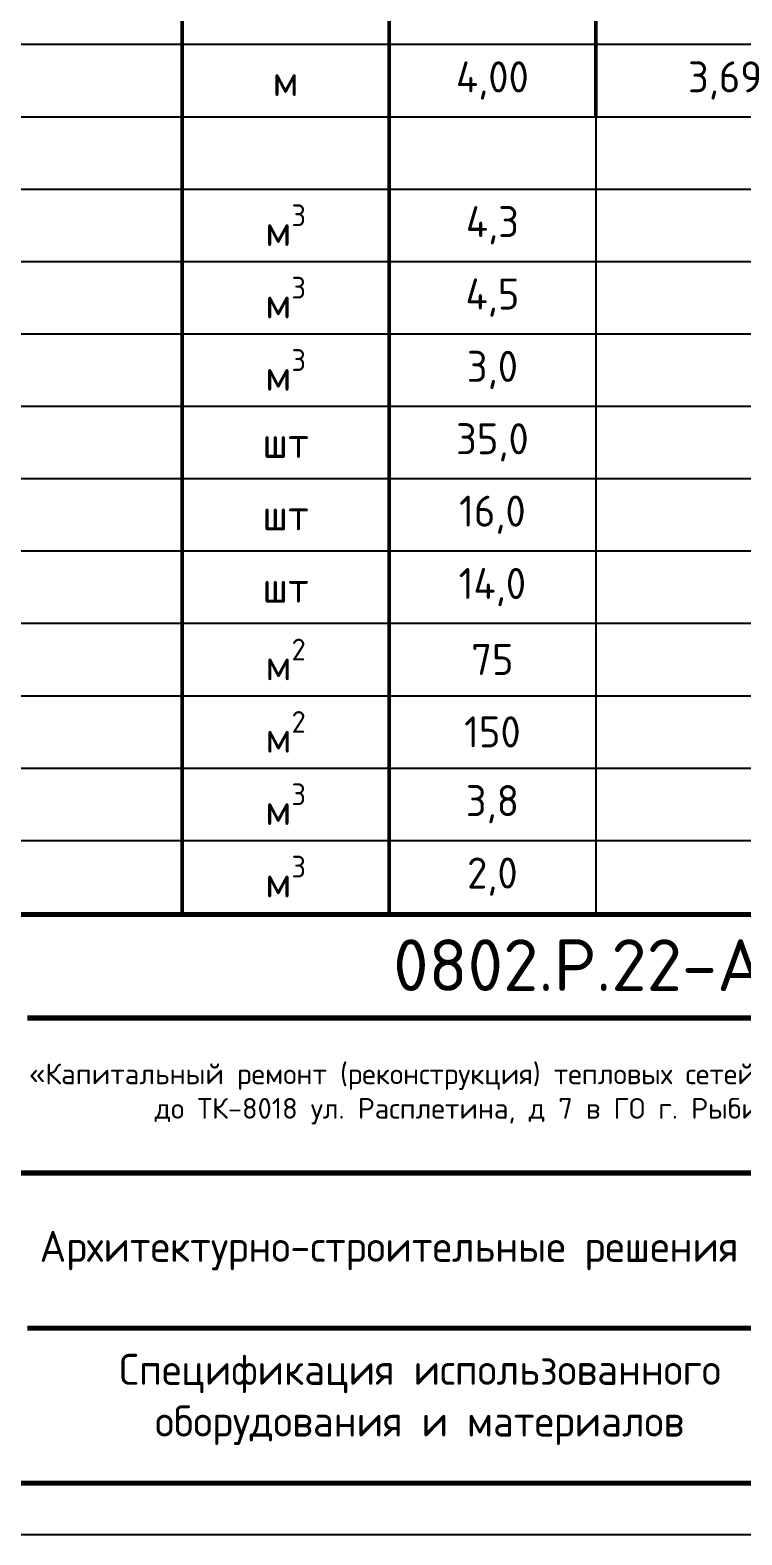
# Model space of a CAD drawing. Header units: millimetres. Extents: x 1601 to 15402, y -324 to 12625.
# Drawn here: x 12916 to 12984.8, y 318.2 to 463.8 of the extents above; entities that cross this region are included whole.
import ezdxf
from ezdxf.enums import TextEntityAlignment as Align

# ---------------------------------------------------------------- set-up
doc = ezdxf.new("R2010")
doc.units = ezdxf.units.MM
for name, color, linetype, lineweight in [('Размерный', 4, 'Continuous', 30), ('Размеры на чертеже', 250, 'Continuous', 25), ('таблица', 250, 'Continuous', 35)]:
    doc.layers.add(name, color=color, linetype=linetype, lineweight=lineweight)
doc.styles.add('-ISOCPEUR-', font='isocpeur.TTF')
doc.styles.add('GOST', font='GOST Common.ttf')
doc.styles.add('GOST-2.304_Type-B', font='GOST Common.ttf')

# ---------------------------------------------------------------- blocks, each defined once
blk = doc.blocks.new('*T882')
at = {"layer": 'таблица', "color": 7, "lineweight": 50, "transparency": 16777216}
for p, q in [((0, 0), (395, 0)), ((0, 0), (0, -17.71)), ((20, 0), (20, -17.71)), ((150, 0), (150, -17.71)), ((210, 0), (210, -17.71)), ((245, 0), (245, -17.71)), ((290, 0), (290, -17.71)), ((310, 0), (310, -17.71)), ((330, 0), (330, -17.71)), ((355, 0), (355, -17.71)), ((395, 0), (395, -17.71))]:
    blk.add_line(p, q, dxfattribs=at)
at = {"layer": 'таблица', "color": 0, "lineweight": 50, "transparency": 16777216}
for p, q in [((0, -17.71), (150, -17.71)), ((0, -17.71), (0, -231.83)), ((20, -17.71), (20, -26.71)), ((210, -17.71), (395, -17.71)), ((210, -17.71), (210, -58.71)), ((245, -17.71), (245, -74.71)), ((395, -17.71), (395, -231.83)), ((20, -49.71), (20, -231.83)), ((355, -49.71), (355, -67.71)), ((290, -58.71), (290, -67.71)), ((330, -58.71), (330, -74.71)), ((210, -67.71), (210, -88.71)), ((310, -67.71), (310, -74.71)), ((245, -88.71), (245, -231.83)), ((290, -102.71), (290, -231.83)), ((355, -154.83), (355, -231.83))]:
    blk.add_line(p, q, dxfattribs=at)
at = {"layer": 'таблица', "color": 0, "linetype": 'ByBlock', "lineweight": 50, "transparency": 16777216}
for p, q in [((150, -17.71), (210, -17.71)), ((150, -17.71), (150, -40.71)), ((290, -17.71), (290, -49.71)), ((310, -17.71), (310, -58.71)), ((330, -17.71), (330, -49.71)), ((150, -49.71), (150, -231.83)), ((290, -67.71), (290, -102.71)), ((245, -74.71), (245, -88.71)), ((310, -74.71), (310, -231.83)), ((330, -74.71), (330, -154.83))]:
    blk.add_line(p, q, dxfattribs=at)
at = {"layer": 'таблица', "color": 0, "linetype": 'ByBlock', "lineweight": -2, "transparency": 16777216}
for p, q in [((355, -17.71), (355, -49.71)), ((20, -26.71), (20, -49.71)), ((210, -26.71), (290, -26.71)), ((355, -26.71), (395, -26.71)), ((355, -33.71), (395, -33.71)), ((150, -40.71), (150, -49.71)), ((210, -49.71), (290, -49.71)), ((290, -49.71), (290, -58.71)), ((330, -49.71), (355, -49.71)), ((330, -49.71), (330, -58.71)), ((20, -58.71), (150, -58.71)), ((210, -58.71), (210, -67.71)), ((290, -58.71), (330, -58.71)), ((310, -58.71), (310, -67.71)), ((355, -67.71), (355, -154.83)), ((0, -74.71), (20, -74.71)), ((210, -74.71), (290, -74.71)), ((330, -74.71), (355, -74.71)), ((0, -81.71), (20, -81.71)), ((210, -81.71), (290, -81.71)), ((310, -81.71), (355, -81.71)), ((210, -88.71), (245, -88.71)), ((210, -88.71), (210, -231.83)), ((245, -102.71), (290, -102.71)), ((310, -138.61), (355, -138.61)), ((330, -154.83), (355, -154.83)), ((330, -154.83), (330, -231.83)), ((0, -161.83), (20, -161.83)), ((0, -168.83), (20, -168.83)), ((0, -175.83), (20, -175.83)), ((0, -182.83), (20, -182.83)), ((0, -189.83), (20, -189.83)), ((0, -196.83), (20, -196.83)), ((0, -203.83), (20, -203.83)), ((0, -210.83), (20, -210.83)), ((0, -217.83), (20, -217.83)), ((0, -224.83), (20, -224.83)), ((0, -231.83), (20, -231.83))]:
    blk.add_line(p, q, dxfattribs=at)
at = {"layer": 'таблица', "color": 0, "lineweight": 25, "transparency": 16777216}
for p, q in [((0, -26.71), (20, -26.71)), ((0, -33.71), (20, -33.71)), ((210, -33.71), (290, -33.71)), ((0, -40.71), (20, -40.71)), ((210, -40.71), (290, -40.71)), ((355, -40.71), (395, -40.71)), ((0, -49.71), (20, -49.71)), ((355, -49.71), (395, -49.71)), ((0, -58.71), (20, -58.71)), ((210, -58.71), (290, -58.71)), ((330, -58.71), (395, -58.71)), ((0, -67.71), (20, -67.71)), ((210, -67.71), (290, -67.71)), ((310, -67.71), (395, -67.71)), ((310, -74.71), (330, -74.71)), ((355, -74.71), (395, -74.71)), ((355, -81.71), (395, -81.71)), ((0, -88.71), (20, -88.71)), ((355, -88.71), (395, -88.71)), ((0, -95.71), (20, -95.71)), ((210, -95.71), (245, -95.71)), ((355, -95.71), (395, -95.71)), ((0, -102.71), (20, -102.71)), ((210, -102.71), (245, -102.71)), ((355, -102.71), (395, -102.71)), ((0, -109.71), (20, -109.71)), ((210, -109.71), (290, -109.71)), ((355, -109.71), (395, -109.71)), ((0, -116.71), (20, -116.71)), ((210, -116.71), (290, -116.71)), ((355, -116.71), (395, -116.71)), ((0, -123.71), (20, -123.71)), ((210, -123.71), (290, -123.71)), ((355, -123.71), (395, -123.71)), ((0, -131.61), (20, -131.61)), ((210, -131.61), (290, -131.61)), ((355, -131.61), (395, -131.61)), ((0, -138.61), (20, -138.61)), ((210, -138.61), (290, -138.61)), ((355, -138.61), (395, -138.61)), ((0, -147.83), (20, -147.83)), ((210, -147.83), (290, -147.83)), ((355, -147.83), (395, -147.83)), ((0, -154.83), (20, -154.83)), ((210, -154.83), (290, -154.83)), ((355, -154.83), (395, -154.83)), ((210, -161.83), (290, -161.83)), ((330, -161.83), (395, -161.83)), ((210, -168.83), (290, -168.83)), ((330, -168.83), (395, -168.83)), ((210, -175.83), (290, -175.83)), ((330, -175.83), (395, -175.83)), ((210, -182.83), (290, -182.83)), ((330, -182.83), (395, -182.83)), ((210, -189.83), (290, -189.83)), ((330, -189.83), (395, -189.83)), ((210, -196.83), (290, -196.83)), ((330, -196.83), (395, -196.83)), ((210, -203.83), (290, -203.83)), ((330, -203.83), (395, -203.83)), ((210, -210.83), (290, -210.83)), ((330, -210.83), (395, -210.83)), ((210, -217.83), (290, -217.83)), ((330, -217.83), (395, -217.83)), ((210, -224.83), (290, -224.83)), ((330, -224.83), (395, -224.83)), ((210, -231.83), (290, -231.83)), ((330, -231.83), (395, -231.83))]:
    blk.add_line(p, q, dxfattribs=at)
at = {"layer": 'таблица', "color": 0, "linetype": 'ByBlock', "lineweight": 25, "transparency": 16777216}
for p, q in [((20, -26.71), (210, -26.71)), ((290, -26.71), (355, -26.71)), ((20, -33.71), (210, -33.71)), ((290, -33.71), (355, -33.71)), ((20, -40.71), (210, -40.71)), ((290, -40.71), (355, -40.71)), ((20, -49.71), (210, -49.71)), ((290, -49.71), (330, -49.71)), ((150, -58.71), (210, -58.71)), ((20, -67.71), (210, -67.71)), ((290, -67.71), (310, -67.71)), ((20, -74.71), (210, -74.71)), ((290, -74.71), (310, -74.71)), ((20, -81.71), (210, -81.71)), ((290, -81.71), (310, -81.71)), ((20, -88.71), (210, -88.71)), ((245, -88.71), (355, -88.71)), ((20, -95.71), (210, -95.71)), ((245, -95.71), (355, -95.71)), ((20, -102.71), (210, -102.71)), ((290, -102.71), (355, -102.71)), ((20, -109.71), (210, -109.71)), ((290, -109.71), (355, -109.71)), ((20, -116.71), (210, -116.71)), ((290, -116.71), (355, -116.71)), ((20, -123.71), (210, -123.71)), ((290, -123.71), (355, -123.71)), ((20, -131.61), (210, -131.61)), ((290, -131.61), (355, -131.61)), ((20, -138.61), (210, -138.61)), ((290, -138.61), (310, -138.61)), ((20, -147.83), (210, -147.83)), ((290, -147.83), (355, -147.83)), ((20, -154.83), (210, -154.83)), ((290, -154.83), (330, -154.83)), ((20, -161.83), (210, -161.83)), ((290, -161.83), (330, -161.83)), ((20, -168.83), (210, -168.83)), ((290, -168.83), (330, -168.83)), ((20, -175.83), (210, -175.83)), ((290, -175.83), (330, -175.83)), ((20, -182.83), (210, -182.83)), ((290, -182.83), (330, -182.83)), ((20, -189.83), (210, -189.83)), ((290, -189.83), (330, -189.83)), ((20, -196.83), (210, -196.83)), ((290, -196.83), (330, -196.83)), ((20, -203.83), (210, -203.83)), ((290, -203.83), (330, -203.83)), ((20, -210.83), (210, -210.83)), ((290, -210.83), (330, -210.83)), ((20, -217.83), (210, -217.83)), ((290, -217.83), (330, -217.83)), ((20, -224.83), (210, -224.83)), ((290, -224.83), (330, -224.83)), ((20, -231.83), (210, -231.83)), ((290, -231.83), (330, -231.83))]:
    blk.add_line(p, q, dxfattribs=at)
at = {"layer": 'таблица', "color": 7, "transparency": 16777216, "char_height": 3, "attachment_point": 5}
for s, insert, width, style in [('Ед. изме-ре- ния', (300, -8.86), 17, '-ISOCPEUR-'), ('Тип, марка, обозначение документа, опросного листа', (180, -8.86), 57, '-ISOCPEUR-'), ('Масса 1 ед., кг.', (342.5, -8.86), 22, '-ISOCPEUR-'), ('Наименование и техническая характеристика', (85, -8.86), 127, '-ISOCPEUR-'), ('Код продукции', (227.5, -8.86), 32, '-ISOCPEUR-'), ('Поставщик', (267.5, -8.86), 42, '-ISOCPEUR-'), ('Примечание', (375, -8.86), 37, '-ISOCPEUR-'), ('Поз.', (10, -8.86), 17, '-ISOCPEUR-'), ('Коли-чест-во', (320, -8.86), 17, '-ISOCPEUR-'), ('ФБС 1', (10, -30.21), 17, 'GOST-2.304_Type-B'), ('ФБС 2', (10, -37.21), 17, 'GOST-2.304_Type-B'), ('ФБС 3', (10, -45.21), 17, 'GOST-2.304_Type-B'), ('Б 1', (10, -54.21), 17, 'GOST-2.304_Type-B'), ('170', (342.5, -54.21), 22, 'GOST-2.304_Type-B'), ('Б 2 И', (10, -63.21), 17, 'GOST-2.304_Type-B'), ('1', (320, -63.21), 17, 'GOST-2.304_Type-B'), ('430', (342.5, -63.21), 22, 'GOST-2.304_Type-B'), ('2', (320, -71.21), 20, 'GOST-2.304_Type-B'), ('1', (10, -92.21), 17, 'GOST-2.304_Type-B'), ('2', (10, -99.21), 17, 'GOST-2.304_Type-B'), ('3', (10, -106.21), 17, 'GOST-2.304_Type-B'), ('4', (10, -113.21), 17, 'GOST-2.304_Type-B'), ('5', (10, -120.21), 17, 'GOST-2.304_Type-B'), ('6', (10, -127.66), 17, 'GOST-2.304_Type-B'), ('7', (10, -135.11), 17, 'GOST-2.304_Type-B'), ('8', (10, -143.22), 17, 'GOST-2.304_Type-B'), ('9', (10, -151.33), 17, 'GOST-2.304_Type-B'), ('3,69', (342.5, -151.33), 22, 'GOST-2.304_Type-B')]:
    blk.add_mtext(s, dxfattribs=dict(at, insert=insert, width=width, style=style))
at = {"layer": 'таблица', "color": 0, "transparency": 16777216, "char_height": 3}
for s, insert, width, attachment_point, style in [('{\\fGOST Common|b0|i0|c204|p34;\\L\\C256;Тепловая камера ТК-8018}', (21.5, -22.21), 127, 4, '-ISOCPEUR-'), ('ФБС 24.4.6 - Т', (21.5, -30.21), 127, 4, 'GOST-2.304_Type-B'), ('ГОСТ 13579- 2018', (151.5, -30.21), 57, 4, 'GOST-2.304_Type-B'), ('9', (320, -30.21), 17, 5, 'GOST-2.304_Type-B'), ('1300', (342.5, -30.21), 22, 5, 'GOST-2.304_Type-B'), ('шт', (300, -30.21), 17, 5, 'GOST-2.304_Type-B'), ('ФБС 9.4.6 - Т', (21.5, -37.21), 127, 4, 'GOST-2.304_Type-B'), ('ГОСТ 13579- 2018', (151.5, -37.21), 57, 4, 'GOST-2.304_Type-B'), ('15', (320, -37.21), 17, 5, 'GOST-2.304_Type-B'), ('500', (342.5, -37.21), 22, 5, 'GOST-2.304_Type-B'), ('шт', (300, -37.21), 17, 5, 'GOST-2.304_Type-B'), ('ФБС 12.4.6 - Т', (21.5, -45.21), 127, 4, 'GOST-2.304_Type-B'), ('ГОСТ 13579- 2018', (151.5, -45.21), 57, 4, 'GOST-2.304_Type-B'), ('шт', (300, -45.21), 17, 5, 'GOST-2.304_Type-B'), ('9', (320, -45.21), 17, 5, 'GOST-2.304_Type-B'), ('500', (342.5, -45.21), 22, 5, 'GOST-2.304_Type-B'), ('Балка перекрытия Б 1', (21.5, -54.21), 127, 4, 'GOST-2.304_Type-B'), ('Серия 3.006.1-8', (151.5, -54.21), 57, 4, 'GOST-2.304_Type-B'), ('шт', (300, -54.21), 17, 5, 'GOST-2.304_Type-B'), ('1', (320, -54.21), 17, 5, 'GOST-2.304_Type-B'), ('Балка перекрытия Б 2 И', (21.5, -63.21), 127, 4, 'GOST-2.304_Type-B'), ('3.006.1-8, вып.1-2', (151.5, -63.21), 57, 4, 'GOST-2.304_Type-B'), ('шт', (300, -63.21), 17, 5, 'GOST-2.304_Type-B'), ('СМ1', (10, -71.21), 17, 5, 'GOST-2.304_Type-B'), ('Стремянка СМ1', (21.5, -71.21), 127, 4, 'GOST-2.304_Type-B'), (' СМ1', (151.5, -71.21), 57, 4, 'GOST-2.304_Type-B'), ('31.1', (342.5, -71.21), 22, 5, 'GOST-2.304_Type-B'), ('шт', (300, -71.21), 17, 5, 'GOST-2.304_Type-B'), ('СМ2', (10, -78.21), 17, 5, 'GOST-2.304_Type-B'), ('Стремянка СМ2', (21.5, -78.21), 127, 4, 'GOST-2.304_Type-B'), (' СМ2', (151.5, -78.21), 57, 4, 'GOST-2.304_Type-B'), ('1', (320, -78.21), 17, 5, 'GOST-2.304_Type-B'), ('19.5', (342.5, -78.21), 22, 5, 'GOST-2.304_Type-B'), ('шт', (300, -78.21), 17, 5, 'GOST-2.304_Type-B'), ('СМ3', (10, -85.21), 17, 5, 'GOST-2.304_Type-B'), ('Стремянка СМ3', (21.5, -85.21), 127, 4, 'GOST-2.304_Type-B'), (' СМ3', (151.5, -85.21), 57, 4, 'GOST-2.304_Type-B'), ('1', (320, -85.21), 17, 5, 'GOST-2.304_Type-B'), ('8.3', (342.5, -85.21), 22, 5, 'GOST-2.304_Type-B'), ('шт', (300, -85.21), 17, 5, 'GOST-2.304_Type-B'), ('ВП 40-12 (2отв)', (21.5, -92.21), 127, 4, 'GOST-2.304_Type-B'), ('РК 2303-86', (151.5, -92.21), 57, 4, 'GOST-2.304_Type-B'), ('шт', (300, -92.21), 17, 5, 'GOST-2.304_Type-B'), ('2', (320, -92.21), 17, 5, 'GOST-2.304_Type-B'), ('3780', (342.5, -92.21), 22, 5, 'GOST-2.304_Type-B'), ('ВП 40-12', (21.5, -99.21), 127, 4, 'GOST-2.304_Type-B'), ('РК 2303-86', (151.5, -99.21), 57, 4, 'GOST-2.304_Type-B'), ('шт', (300, -99.21), 17, 5, 'GOST-2.304_Type-B'), ('1', (320, -99.21), 17, 5, 'GOST-2.304_Type-B'), ('3780', (342.5, -99.21), 22, 5, 'GOST-2.304_Type-B'), ('Люк С (В125) К.1-60', (21.5, -106.21), 127, 4, 'GOST-2.304_Type-B'), ('ГОСТ 3634-2019', (151.5, -106.21), 57, 4, 'GOST-2.304_Type-B'), ('4', (320, -106.21), 17, 5, 'GOST-2.304_Type-B'), ('70', (342.5, -106.21), 22, 5, 'GOST-2.304_Type-B'), ('шт', (300, -106.21), 17, 5, 'GOST-2.304_Type-B'), ('      50*5, L=530', (21.5, -113.21), 127, 4, 'GOST-2.304_Type-B'), ('ГОСТ 8509-93', (151.5, -113.21), 57, 4, 'GOST-2.304_Type-B'), ('4', (320, -113.21), 17, 5, 'GOST-2.304_Type-B'), ('1,8', (342.5, -113.21), 22, 5, 'GOST-2.304_Type-B'), ('шт', (300, -113.21), 17, 5, 'GOST-2.304_Type-B'), ('%%C12А400, L=550', (21.5, -120.21), 127, 4, 'GOST-2.304_Type-B'), ('{\\C0;ГОСТ 34028-2016}', (151.5, -120.21), 57, 4, 'GOST-2.304_Type-B'), ('8', (320, -120.21), 17, 5, 'GOST-2.304_Type-B'), ('0,5', (342.5, -120.21), 22, 5, 'GOST-2.304_Type-B'), ('шт', (300, -120.21), 17, 5, 'GOST-2.304_Type-B'), ('\\A1;4С {\\H0.7x;\\S12А400/12А400;\\H1.42857x; 380х420}', (21.5, -127.66), 127, 4, 'GOST-2.304_Type-B'), ('ГОСТ 23279-2012', (151.5, -127.66), 57, 4, 'GOST-2.304_Type-B'), ('2', (320, -127.66), 17, 5, 'GOST-2.304_Type-B'), ('3', (342.5, -127.66), 22, 5, 'GOST-2.304_Type-B'), ('шт', (300, -127.66), 17, 5, 'GOST-2.304_Type-B'), ('%%C10А400, L=680', (21.5, -135.11), 127, 4, 'GOST-2.304_Type-B'), ('{\\C0;ГОСТ 34028-2016}', (151.5, -135.11), 57, 4, 'GOST-2.304_Type-B'), ('44', (320, -135.11), 17, 5, 'GOST-2.304_Type-B'), ('0,4', (342.5, -135.11), 22, 5, 'GOST-2.304_Type-B'), ('шт', (300, -135.11), 17, 5, 'GOST-2.304_Type-B'), ('\\A1;Футляр труба  {\\H0.7x;\\S159*7,0 ГОСТ 10704-91/В Ст 20 ГОСТ 10705-80 ;}', (21.5, -143.22), 127, 4, 'GOST-2.304_Type-B'), ('{\\W0.9;\\T0.95;ГОСТ \\fISOCPEUR|b0|i0|c204|p34;10704-91\\fGOST Common|b0|i0|c204|p34;/ГОСТ 10705-80}', (151.5, -143.22), 57, 4, 'GOST-2.304_Type-B'), ('м', (300, -143.22), 17, 5, 'GOST-2.304_Type-B'), ('0.60', (320, -143.22), 17, 5, 'GOST-2.304_Type-B'), ('36,60', (342.5, -143.22), 22, 5, 'GOST-2.304_Type-B'), ('Труба ПВХ DN 160 мм с кольцевой жесткость SN8', (21.5, -151.33), 127, 4, 'GOST-2.304_Type-B'), ('ГОСТ Р 54475-2011', (151.5, -151.33), 57, 4, 'GOST-2.304_Type-B'), ('4,00', (320, -151.33), 17, 5, 'GOST-2.304_Type-B'), ('м', (300, -151.33), 17, 5, 'GOST-2.304_Type-B'), ('{\\LМатериалы}', (21.5, -158.33), 127, 4, 'GOST-2.304_Type-B'), ('\\A1;Бетон В15, F150, W4 (днище, местные заделки) ', (21.5, -165.33), 127, 4, 'GOST-2.304_Type-B'), ('ГОСТ 26633-2012', (151.5, -165.33), 57, 4, 'GOST-2.304_Type-B'), ('\\A1;м{\\H0.7x;\\S3^ ;}', (300, -165.33), 17, 5, 'GOST-2.304_Type-B'), ('4,3', (320, -165.33), 17, 5, 'GOST-2.304_Type-B'), ('\\A1;Бетон В15, F150, W4 (стена монолитная) ', (21.5, -172.33), 127, 4, 'GOST-2.304_Type-B'), ('ГОСТ 26633-2012', (151.5, -172.33), 57, 4, 'GOST-2.304_Type-B'), ('\\A1;м{\\H0.7x;\\S3^ ;}', (300, -172.33), 17, 5, 'GOST-2.304_Type-B'), ('4,5', (320, -172.33), 17, 5, 'GOST-2.304_Type-B'), ('Раствор кладочный цеметный М100, Пк2', (21.5, -179.33), 127, 4, 'GOST-2.304_Type-B'), ('\\A1;м{\\H0.7x;\\S3^ ;}', (300, -179.33), 17, 5, 'GOST-2.304_Type-B'), ('3,0', (320, -179.33), 17, 5, 'GOST-2.304_Type-B'), ('ГОСТ 28013-98', (151.5, -179.33), 57, 4, 'GOST-2.304_Type-B'), ('Ф12АIII       L=3200', (21.5, -186.33), 127, 4, 'GOST-2.304_Type-B'), ('{\\C256;\\c0;ГОСТ 34028-2016\\P}', (151.5, -186.33), 57, 4, 'GOST-2.304_Type-B'), ('35,0', (320, -186.33), 17, 5, 'GOST-2.304_Type-B'), ('шт', (300, -186.33), 17, 5, 'GOST-2.304_Type-B'), ('Ф12АIII       L=4200', (21.5, -193.33), 127, 4, 'GOST-2.304_Type-B'), ('{\\C256;\\c0;ГОСТ 34028-2016\\P}', (151.5, -193.33), 57, 4, 'GOST-2.304_Type-B'), ('16,0', (320, -193.33), 17, 5, 'GOST-2.304_Type-B'), ('шт', (300, -193.33), 17, 5, 'GOST-2.304_Type-B'), ('Ф12АIII       L=2790', (21.5, -200.33), 127, 4, 'GOST-2.304_Type-B'), ('{\\C256;\\c0;ГОСТ 34028-2016\\P}', (151.5, -200.33), 57, 4, 'GOST-2.304_Type-B'), ('14,0', (320, -200.33), 17, 5, 'GOST-2.304_Type-B'), ('шт', (300, -200.33), 17, 5, 'GOST-2.304_Type-B'), ('Мембрана "Planter"', (21.5, -207.33), 127, 4, 'GOST-2.304_Type-B'), ('ГОСТ 16337-77', (151.5, -207.33), 57, 4, 'GOST-2.304_Type-B'), ('\\A1;м{\\H0.7x;\\S2^ ;}', (300, -207.33), 17, 5, 'GOST-2.304_Type-B'), ('75', (320, -207.33), 17, 5, 'GOST-2.304_Type-B'), ('\\A1;м{\\H0.7x;\\S2^ ;}', (300, -214.33), 17, 5, 'GOST-2.304_Type-B'), ('Техноэласт ЭПП', (21.5, -214.33), 127, 4, 'GOST-2.304_Type-B'), ('ГОСТ 30547-97', (151.5, -214.33), 57, 4, 'GOST-2.304_Type-B'), ('150', (320, -214.33), 17, 5, 'GOST-2.304_Type-B'), ('{\\W0.9;\\T0.9;Песок строительный с коэффициентом 20 м/сут. }', (21.5, -221.33), 127, 4, 'GOST-2.304_Type-B'), ('\\A1;м{\\H0.7x;\\S3^ ;}', (300, -221.33), 17, 5, 'GOST-2.304_Type-B'), ('3,8', (320, -221.33), 17, 5, 'GOST-2.304_Type-B'), ('ГОСТ 8736-93', (151.5, -221.33), 57, 4, 'GOST-2.304_Type-B'), ('Кирпич красный ', (21.5, -228.33), 127, 4, 'GOST-2.304_Type-B'), ('ГОСТ 530-2012', (151.5, -228.33), 57, 4, 'GOST-2.304_Type-B'), ('\\A1;м{\\H0.7x;\\S3^ ;}', (300, -228.33), 17, 5, 'GOST-2.304_Type-B'), ('2,0', (320, -228.33), 17, 5, 'GOST-2.304_Type-B')]:
    blk.add_mtext(s, dxfattribs=dict(at, insert=insert, width=width, attachment_point=attachment_point, style=style))
blk = doc.blocks.new('*U371')
blk.add_lwpolyline([(0, 0), (420, 0), (420, -297), (0, -297)], close=True)
at = {"const_width": 0.5}
blk.add_lwpolyline([(20, -5), (415, -5), (415, -292), (20, -292)], close=True, dxfattribs=at)
for points in [[(230, -292), (230, -237), (415, -237)], [(295, -247), (415, -247)], [(230, -262), (415, -262)], [(295, -277), (415, -277)]]:
    blk.add_lwpolyline(points, dxfattribs=at)
at = {"attachment_point": 5}
for s, insert, char_height, width, style in [('\\pi2.57236;{\\C7;«Капитальный ремонт (реконструкция) тепловых сетей от УП у ж/д №26 по ул. Б. Новикова до ТК-8018 ул. Расплетина, д 7 в ГО г. Рыбинск Ярославской области».}', (353.29, -254.35), 2, 124.3112, '-ISOCPEUR-'), ('Архитектурно-строительные решения', (330, -269.5), 3, 70, 'GOST')]:
    blk.add_mtext(s, dxfattribs=dict(at, insert=insert, char_height=char_height, width=width, style=style))
at = {"style": 'GOST'}
blk.add_attdef('РАЗРАБОТАЛ', text='', height=2.5, dxfattribs=at).set_placement((250.5, -264.22), align=Align.MIDDLE_LEFT)
blk.add_attdef('ПРОВЕРИЛ', (250.75, -270.73), '', height=2.5, dxfattribs=at)
at = {"style": 'GOST', "flags": 8}
for tag, p in [('ЛИСТ', (387.6, -271.87)), ('ЛИСТОВ', (405.3, -271.86)), ('ФОРМАТ', (380.97, -294.75))]:
    blk.add_attdef(tag, text='', height=3, dxfattribs=at).set_placement(p, align=Align.MIDDLE_CENTER)
blk.add_attdef('ИМЯ_ЧЕРТЕЖА_001', (321.53, -284.99), '', height=3, dxfattribs=at)

msp = doc.modelspace()

# ---------------------------------------------------------------- linework, layer by layer
msp.add_line((15402.2532, 318.2356), (5591.2496, 318.2356))

# ---------------------------------------------------------------- block references
msp.add_blockref('*T882', (12640.7091, 610.2356))
at = {"layer": 'Размеры на чертеже', "lineweight": 90}
ref = msp.add_blockref('*U371', (12620.7091, 615.2356), dxfattribs=at)
ref.add_attrib('ИМЯ_ЧЕРТЕЖА_001', 'Спецификация использованного', (12924.614, 332.7477), dxfattribs={"layer": '0', "height": 3, "style": 'GOST', "flags": 8})
ref.add_attrib('ИМЯ_ЧЕРТЕЖА_002', 'оборудования и материалов', (12928.0754, 327.7477), dxfattribs={"layer": '0', "height": 3, "style": 'GOST'})

# ---------------------------------------------------------------- texts
at = {"layer": 'Размерный', "color": 7, "lineweight": 30, "insert": (12878.1096, 375.8458), "char_height": 5, "width": 185, "attachment_point": 1, "style": '-ISOCPEUR-'}
msp.add_mtext('\\pi63,l10;0802.Р.22-АС.4.С', dxfattribs=at)

doc.saveas('drawing.dxf')
